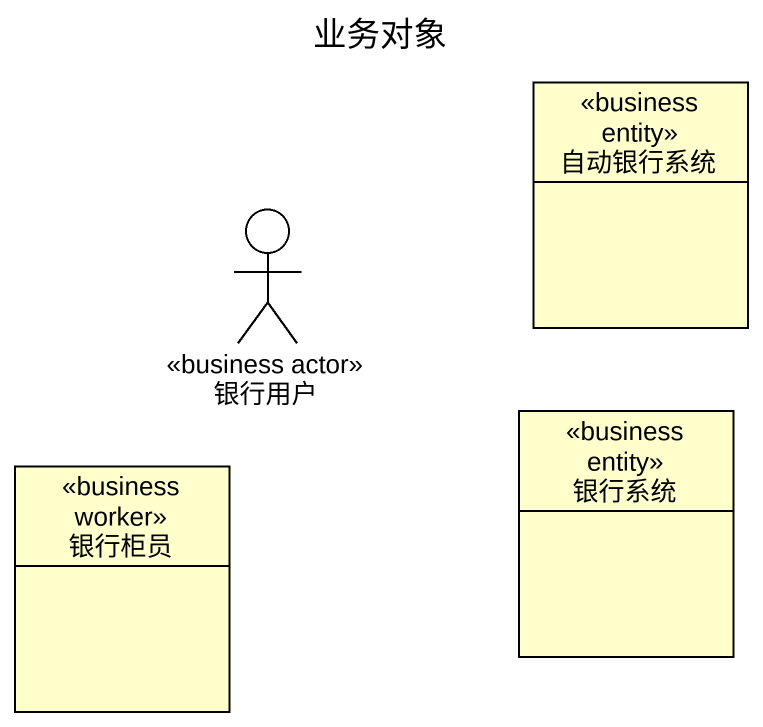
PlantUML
@startuml
title 业务对象
allowmixing
hide circle
hide empty members
class 自动银行系统 <<business entity>>
actor 银行用户 <<business actor>>
class 银行柜员 <<business worker>>
class 银行系统 <<business entity>>
@enduml
